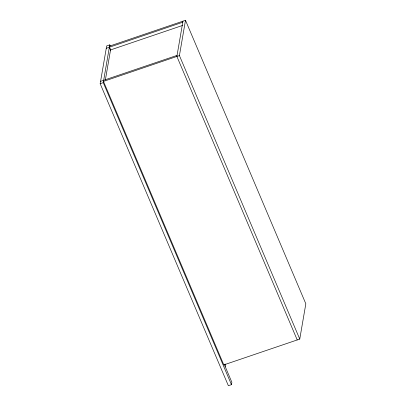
<?xml version="1.0" encoding="UTF-8"?>
<svg xmlns="http://www.w3.org/2000/svg" width="406" height="406" viewBox="0 0 406 406"><rect width="100%" height="100%" fill="white"/><g stroke="black" fill="none" stroke-linecap="round" stroke-linejoin="round"><path stroke-width="0.61" d="M224.188 364.202L231.867 382.295L231.461 384.649L228.365 385.7L100.17 83.687L106.671 45.934L109.762 44.883L110.259 46.045M231.461 384.649L103.266 82.636L109.762 44.883M105.357 80.028L110.539 49.933L182.756 25.38M182.959 21.163L176.884 56.444L297.222 339.944M179.416 55.586L103.479 81.403L223.813 364.898L299.755 339.081L179.416 55.586L185.491 20.3L109.554 46.117M225.178 366.537L225.604 364.045M299.755 339.081L305.83 303.795L185.491 20.3M106.265 48.284L182.781 22.218M100.576 81.337L177.067 55.389M100.17 83.687L103.266 82.636M109.371 47.177L110.61 50.09M109.361 47.233L110.599 50.151"/></g></svg>
